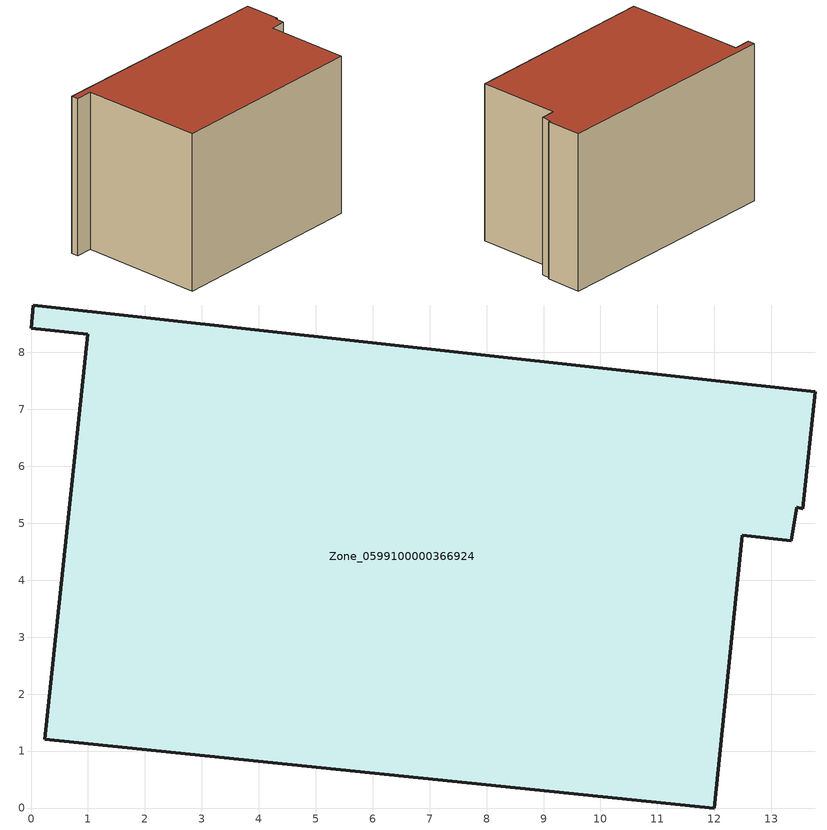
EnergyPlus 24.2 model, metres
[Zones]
Zone_0599100000366924
 floor ground (C_G): 12.49,4.79 12,0 0.24,1.21 0.99,8.32 0,8.43 0.04,8.83 13.78,7.31 13.55,5.26 13.45,5.28 13.35,4.69 z0
 wall outside (C_F): 0,8.43 0.99,8.32 0.24,1.21 12,0 12.49,4.79 13.35,4.69 13.45,5.28 13.55,5.26 13.78,7.31 0.04,8.83 0,8.43 z0:9.3
 roof outside (C_R): 12.49,4.79 13.35,4.69 13.45,5.28 13.55,5.26 13.78,7.31 0.04,8.83 0,8.43 0.99,8.32 0.24,1.21 12,0 z9.3
[BUILDING]
Pand.0599100000366924: North Axis=0; Terrain=City; Loads Convergence Tolerance Value=0.04; Temperature Convergence Tolerance Value=0.4; Solar Distribution=FullExterior; Maximum Number of Warmup Days=25; Minimum Number of Warmup Days=1
[Site:Location]
Rotterdam.The.Hague.AP_ZH_NLD Design_Conditions: Latitude=51.96; Longitude=4.45; Time Zone=1; Elevation=-4.5
[SITE:GROUNDTEMPERATURE:BUILDINGSURFACE]
18, 18, 18, 18, 18, 18, 18, 18, 18, 18, 18, 18
[MATERIAL] Thermal Absorptance=0.9; Solar Absorptance=0.7; Visible Absorptance=0.7
Name | Roughness | Thickness | Conductivity | Density | Specific Heat
G.TI.1992-2005 | MediumSmooth | 0.15 | 0.06 | 540 | 1210
F.TI.1992-2005 | Rough | 0.3 | 0.12 | 1920 | 840
R.TI.1992-2005 | MediumRough | 0.2 | 0.08 | 1500 | 1000
[CONSTRUCTION]
C_G: G.TI.1992-2005
C_F: F.TI.1992-2005
C_R: R.TI.1992-2005
[ZONE]
Zone_0599100000366924: Type=1; Multiplier=1; Ceiling Height=Autocalculate; Volume=Autocalculate; Floor Area=autocalculate; Part of Total Floor Area=Yes
[ZONEINFILTRATION:DESIGNFLOWRATE]
Infil_Zone_0599100000366924: Zone or ZoneList or Space or SpaceList=Zone_0599100000366924; Schedule=AlwaysOn; Design Flow Rate Calculation Method=Flow/Area; Flow Rate per Floor Area=0.0015; Constant Term Coefficient=1; Temperature Term Coefficient=0; Velocity Term Coefficient=0; Velocity Squared Term Coefficient=0
[HVACTEMPLATE:ZONE:IDEALLOADSAIRSYSTEM]
Zone_0599100000366924: Maximum Heating Supply Air Temperature=50; Minimum Cooling Supply Air Temperature=13; Maximum Heating Supply Air Humidity Ratio=0.0156; Minimum Cooling Supply Air Humidity Ratio=0.0077; Heating Limit=NoLimit; Cooling Limit=NoLimit; Dehumidification Control Type=ConstantSensibleHeatRatio; Cooling Sensible Heat Ratio=0.7; Dehumidification Setpoint=60; Humidification Control Type=None; Humidification Setpoint=30; Outdoor Air Method=None; Outdoor Air Flow Rate per Person=0.00944; Outdoor Air Flow Rate per Zone Floor Area=0; Outdoor Air Flow Rate per Zone=0; Demand Controlled Ventilation Type=None; Outdoor Air Economizer Type=NoEconomizer; Heat Recovery Type=None; Sensible Heat Recovery Effectiveness=0.7; Latent Heat Recovery Effectiveness=0.65
[ZONECONTROL:THERMOSTAT]
ThermostatControl_Zone_0599100000366924: Zone or ZoneList=Zone_0599100000366924; Control Type Schedule=DualSetpointControlType; Control 1=Thermostat_Zone_0599100000366924; Temperature Difference Between Cutout And Setpoint=0
[THERMOSTATSETPOINT:DUALSETPOINT]
Thermostat_Zone_0599100000366924: Heating Setpoint Temperature Schedule=HeatingSetpoint_Zone_0599100000366924; Cooling Setpoint Temperature Schedule=CoolingSetpoint_Zone_0599100000366924
[SCHEDULE:COMPACT]
HeatingSetpoint_Zone_0599100000366924: Through: 12/31, For: AllDays, Until: 24:00, 21
CoolingSetpoint_Zone_0599100000366924: Through: 12/31, For: AllDays, Until: 24:00, 24
DualSetpointControlType: Through: 12/31, For: AllDays, Until: 24:00, 4
AlwaysOn: Through: 12/31, For: AllDays, Until: 24:00, 1
